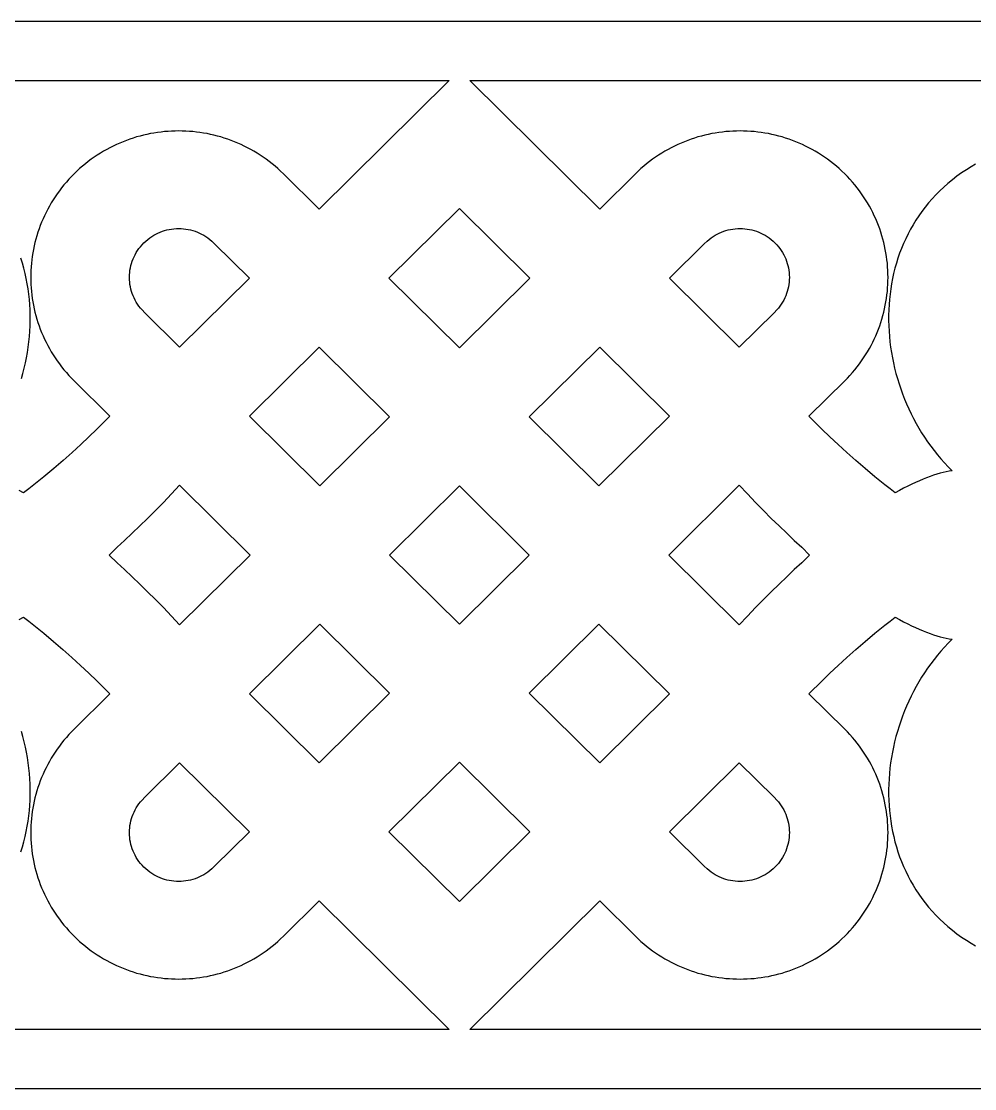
# Model space of a CAD drawing. Extents: x -370 to 370, y -45 to 45.
# Drawn here: x -36.9 to 43.4, y -45 to 45 of the extents above; entities that cross this region are included whole.
import ezdxf

# ---------------------------------------------------------------- set-up
doc = ezdxf.new("R2010")
doc.units = 0
doc.layers.add('LAYER_1', color=18, linetype='CONTINUOUS')

msp = doc.modelspace()

# ---------------------------------------------------------------- linework, layer by layer
at = {"layer": 'LAYER_1'}
for points in [[(-370, -45), (370, -45), (370, 45), (-370, 45)], [(5.943, 23.339), (0, 17.46), (-5.943, 23.339), (0, 29.216)], [(-23.457, 27.52), (-23.255, 27.505), (-23.055, 27.482), (-22.856, 27.448), (-22.661, 27.406), (-22.468, 27.354), (-22.277, 27.294), (-22.09, 27.223), (-21.907, 27.145), (-21.727, 27.057), (-21.551, 26.96), (-21.379, 26.854), (-21.209, 26.736), (-21.043, 26.609), (-20.88, 26.471), (-20.643, 26.249), (-17.703, 23.339), (-23.584, 17.519), (-26.524, 20.428), (-26.749, 20.662), (-26.889, 20.823), (-27.017, 20.988), (-27.135, 21.155), (-27.242, 21.327), (-27.341, 21.5), (-27.429, 21.678), (-27.51, 21.861), (-27.58, 22.046), (-27.642, 22.233), (-27.693, 22.426), (-27.737, 22.619), (-27.77, 22.815), (-27.794, 23.013), (-27.808, 23.213), (-27.813, 23.412), (-27.808, 23.612), (-27.794, 23.81), (-27.77, 24.009), (-27.737, 24.206), (-27.693, 24.399), (-27.642, 24.591), (-27.58, 24.778), (-27.51, 24.964), (-27.429, 25.146), (-27.341, 25.324), (-27.243, 25.498), (-27.135, 25.668), (-27.017, 25.836), (-26.889, 26), (-26.749, 26.162), (-26.596, 26.319), (-26.437, 26.471), (-26.274, 26.609), (-26.107, 26.736), (-25.939, 26.854), (-25.766, 26.96), (-25.59, 27.057), (-25.409, 27.145), (-25.227, 27.223), (-25.04, 27.294), (-24.849, 27.354), (-24.656, 27.406), (-24.459, 27.448), (-24.261, 27.482), (-24.061, 27.505), (-23.86, 27.52), (-23.659, 27.523)], [(23.86, 27.52), (24.061, 27.505), (24.261, 27.482), (24.459, 27.448), (24.656, 27.406), (24.849, 27.354), (25.04, 27.294), (25.227, 27.223), (25.409, 27.145), (25.59, 27.057), (25.766, 26.96), (25.939, 26.854), (26.107, 26.736), (26.274, 26.609), (26.437, 26.471), (26.596, 26.319), (26.749, 26.162), (26.889, 26), (27.017, 25.836), (27.135, 25.668), (27.243, 25.498), (27.341, 25.324), (27.429, 25.146), (27.51, 24.964), (27.58, 24.778), (27.642, 24.591), (27.693, 24.399), (27.737, 24.206), (27.77, 24.009), (27.794, 23.81), (27.808, 23.612), (27.813, 23.412), (27.808, 23.213), (27.794, 23.013), (27.77, 22.815), (27.737, 22.619), (27.693, 22.426), (27.642, 22.233), (27.58, 22.046), (27.51, 21.861), (27.429, 21.678), (27.341, 21.5), (27.242, 21.327), (27.135, 21.155), (27.017, 20.988), (26.889, 20.823), (26.749, 20.662), (26.524, 20.428), (23.584, 17.519), (17.703, 23.339), (20.643, 26.249), (20.88, 26.471), (21.043, 26.609), (21.209, 26.736), (21.379, 26.854), (21.551, 26.96), (21.727, 27.057), (21.907, 27.145), (22.09, 27.223), (22.277, 27.294), (22.468, 27.354), (22.661, 27.406), (22.856, 27.448), (23.055, 27.482), (23.255, 27.505), (23.457, 27.52), (23.659, 27.523)], [(-5.883, 11.64), (-11.764, 5.82), (-17.703, 11.699), (-11.824, 17.519)], [(17.703, 11.699), (11.764, 5.82), (5.883, 11.64), (11.824, 17.519)], [(-17.644, -0.001), (-23.584, -5.879), (-24.271, -5.148), (-24.95, -4.44), (-25.622, -3.755), (-26.285, -3.092), (-26.941, -2.451), (-27.588, -1.833), (-28.226, -1.236), (-28.856, -0.661), (-29.525, -0.001), (-28.856, 0.661), (-28.227, 1.236), (-27.588, 1.832), (-26.941, 2.451), (-26.286, 3.091), (-25.623, 3.754), (-24.951, 4.439), (-24.272, 5.147), (-23.586, 5.878), (-23.584, 5.879)], [(5.883, -0.001), (0, -5.82), (-5.883, -0.001), (0, 5.82)], [(23.586, 5.878), (24.272, 5.147), (24.951, 4.439), (25.623, 3.754), (26.286, 3.091), (26.941, 2.451), (27.588, 1.832), (28.227, 1.236), (28.856, 0.661), (29.525, -0.001), (28.856, -0.661), (28.226, -1.236), (27.588, -1.833), (26.941, -2.451), (26.285, -3.092), (25.622, -3.755), (24.95, -4.44), (24.271, -5.148), (23.584, -5.879), (17.644, -0.001), (23.584, 5.879)], [(-5.883, -11.641), (-11.824, -17.519), (-17.703, -11.699), (-11.764, -5.82)], [(17.703, -11.699), (11.824, -17.519), (5.883, -11.641), (11.764, -5.82)], [(-17.703, -23.339), (-20.643, -26.249), (-20.88, -26.471), (-21.043, -26.609), (-21.209, -26.736), (-21.379, -26.854), (-21.551, -26.96), (-21.727, -27.057), (-21.908, -27.145), (-22.09, -27.225), (-22.277, -27.294), (-22.468, -27.354), (-22.661, -27.406), (-22.856, -27.448), (-23.055, -27.482), (-23.255, -27.505), (-23.457, -27.52), (-23.659, -27.525), (-23.86, -27.52), (-24.061, -27.505), (-24.261, -27.482), (-24.459, -27.448), (-24.656, -27.406), (-24.849, -27.354), (-25.04, -27.294), (-25.227, -27.225), (-25.409, -27.145), (-25.59, -27.057), (-25.766, -26.96), (-25.939, -26.854), (-26.107, -26.736), (-26.274, -26.609), (-26.437, -26.471), (-26.596, -26.32), (-26.749, -26.162), (-26.89, -26), (-27.017, -25.836), (-27.135, -25.668), (-27.243, -25.498), (-27.341, -25.325), (-27.429, -25.146), (-27.51, -24.964), (-27.58, -24.778), (-27.642, -24.591), (-27.693, -24.399), (-27.737, -24.206), (-27.77, -24.009), (-27.794, -23.811), (-27.808, -23.612), (-27.813, -23.412), (-27.808, -23.213), (-27.794, -23.013), (-27.77, -22.815), (-27.737, -22.619), (-27.693, -22.425), (-27.642, -22.233), (-27.58, -22.046), (-27.51, -21.86), (-27.429, -21.678), (-27.341, -21.5), (-27.243, -21.327), (-27.135, -21.157), (-27.017, -20.988), (-26.89, -20.823), (-26.749, -20.662), (-26.524, -20.428), (-23.584, -17.519)], [(5.943, -23.339), (0, -29.216), (-5.943, -23.339), (0, -17.46)], [(26.524, -20.428), (26.749, -20.662), (26.89, -20.823), (27.017, -20.988), (27.135, -21.157), (27.243, -21.327), (27.341, -21.5), (27.429, -21.678), (27.51, -21.86), (27.58, -22.046), (27.642, -22.233), (27.693, -22.425), (27.737, -22.619), (27.77, -22.815), (27.794, -23.013), (27.808, -23.213), (27.813, -23.412), (27.808, -23.612), (27.794, -23.811), (27.77, -24.009), (27.737, -24.206), (27.693, -24.399), (27.642, -24.591), (27.58, -24.778), (27.51, -24.964), (27.429, -25.146), (27.341, -25.325), (27.243, -25.498), (27.135, -25.668), (27.017, -25.836), (26.89, -26), (26.749, -26.162), (26.596, -26.32), (26.437, -26.471), (26.274, -26.609), (26.107, -26.736), (25.939, -26.854), (25.766, -26.96), (25.59, -27.057), (25.409, -27.145), (25.227, -27.225), (25.04, -27.294), (24.849, -27.354), (24.656, -27.406), (24.459, -27.448), (24.261, -27.482), (24.061, -27.505), (23.86, -27.52), (23.659, -27.525), (23.457, -27.52), (23.255, -27.505), (23.055, -27.482), (22.856, -27.448), (22.661, -27.406), (22.468, -27.354), (22.277, -27.294), (22.09, -27.225), (21.908, -27.145), (21.727, -27.057), (21.551, -26.96), (21.379, -26.854), (21.209, -26.736), (21.043, -26.609), (20.88, -26.471), (20.643, -26.249), (17.703, -23.339), (23.584, -17.519)]]:
    msp.add_lwpolyline(points, close=True, dxfattribs=at)
for points in [[(-128.114, 40), (-0.869, 40), (-11.824, 29.157), (-14.837, 32.142), (-15.068, 32.364), (-15.303, 32.58), (-15.542, 32.788), (-15.785, 32.989), (-16.031, 33.183), (-16.282, 33.37), (-16.536, 33.55), (-16.794, 33.723), (-17.055, 33.889), (-17.319, 34.048), (-17.586, 34.2), (-17.857, 34.345), (-18.13, 34.482), (-18.405, 34.613), (-18.683, 34.737), (-18.964, 34.853), (-19.246, 34.963), (-19.531, 35.065), (-19.818, 35.16), (-20.106, 35.249), (-20.396, 35.33), (-20.688, 35.404), (-20.981, 35.471), (-21.275, 35.531), (-21.571, 35.584), (-21.867, 35.63), (-22.164, 35.669), (-22.462, 35.7), (-22.761, 35.725), (-23.06, 35.743), (-23.359, 35.753), (-23.658, 35.757), (-23.957, 35.753), (-24.256, 35.743), (-24.555, 35.725), (-24.854, 35.7), (-25.152, 35.669), (-25.449, 35.63), (-25.745, 35.584), (-26.041, 35.531), (-26.335, 35.471), (-26.628, 35.404), (-26.92, 35.33), (-27.21, 35.249), (-27.498, 35.16), (-27.785, 35.065), (-28.07, 34.963), (-28.352, 34.853), (-28.633, 34.737), (-28.911, 34.613), (-29.186, 34.482), (-29.459, 34.345), (-29.729, 34.2), (-29.997, 34.048), (-30.261, 33.889), (-30.522, 33.723), (-30.779, 33.55), (-31.034, 33.37), (-31.284, 33.183), (-31.531, 32.989), (-31.774, 32.788), (-32.013, 32.58), (-32.248, 32.364), (-32.478, 32.142), (-32.703, 31.914), (-32.921, 31.681), (-33.131, 31.445), (-33.334, 31.204), (-33.531, 30.96), (-33.72, 30.712), (-33.902, 30.46), (-34.076, 30.205), (-34.244, 29.947), (-34.405, 29.685), (-34.558, 29.421), (-34.704, 29.153), (-34.843, 28.883), (-34.975, 28.611), (-35.1, 28.335), (-35.218, 28.058), (-35.329, 27.778), (-35.432, 27.496), (-35.528, 27.213), (-35.618, 26.927), (-35.7, 26.64), (-35.775, 26.351), (-35.842, 26.061), (-35.903, 25.77), (-35.956, 25.478), (-36.003, 25.184), (-36.042, 24.89), (-36.074, 24.596), (-36.099, 24.3), (-36.117, 24.004), (-36.128, 23.708), (-36.131, 23.412), (-36.128, 23.116), (-36.117, 22.82), (-36.099, 22.524), (-36.074, 22.229), (-36.042, 21.934), (-36.003, 21.64), (-35.956, 21.347), (-35.903, 21.054), (-35.842, 20.763), (-35.775, 20.473), (-35.7, 20.184), (-35.618, 19.897), (-35.528, 19.612), (-35.432, 19.328), (-35.329, 19.046), (-35.218, 18.767), (-35.1, 18.489), (-34.975, 18.214), (-34.843, 17.941), (-34.704, 17.671), (-34.558, 17.404), (-34.405, 17.139), (-34.244, 16.878), (-34.076, 16.619), (-33.902, 16.364), (-33.72, 16.113), (-33.531, 15.865), (-33.334, 15.62), (-33.131, 15.38), (-32.921, 15.143), (-32.703, 14.911), (-32.478, 14.683), (-29.465, 11.699), (-30.558, 10.616), (-31.224, 9.975), (-31.922, 9.317), (-32.651, 8.648), (-33.411, 7.97), (-34.2, 7.286), (-35.019, 6.601), (-35.44, 6.259), (-35.867, 5.918), (-36.302, 5.578), (-36.743, 5.239), (-37.099, 5.438)], [(43.514, 32.969), (43.126, 32.733), (42.74, 32.489), (42.329, 32.216), (41.933, 31.932), (41.551, 31.638), (41.182, 31.335), (40.828, 31.023), (40.487, 30.702), (40.159, 30.373), (39.846, 30.035), (39.545, 29.689), (39.258, 29.335), (38.985, 28.974), (38.724, 28.606), (38.477, 28.232), (38.243, 27.85), (38.022, 27.463), (37.814, 27.069), (37.619, 26.67), (37.436, 26.266), (37.266, 25.857), (37.109, 25.443), (36.965, 25.024), (36.832, 24.602), (36.713, 24.176), (36.605, 23.746), (36.51, 23.313), (36.427, 22.877), (36.356, 22.438), (36.297, 21.998), (36.25, 21.555), (36.215, 21.11), (36.192, 20.664), (36.18, 20.217), (36.18, 19.769), (36.192, 19.321), (36.215, 18.872), (36.249, 18.423), (36.295, 17.975), (36.352, 17.527), (36.42, 17.081), (36.499, 16.635), (36.589, 16.192), (36.69, 15.75), (36.802, 15.31), (36.925, 14.873), (37.058, 14.438), (37.202, 14.007), (37.357, 13.579), (37.522, 13.154), (37.698, 12.734), (37.883, 12.318), (38.079, 11.906), (38.286, 11.499), (38.502, 11.097), (38.728, 10.701), (38.964, 10.311), (39.21, 9.926), (39.466, 9.548), (39.732, 9.177), (40.007, 8.812), (40.291, 8.455), (40.586, 8.105), (40.889, 7.763), (41.202, 7.429), (41.524, 7.104), (41.286, 7.068), (41.039, 7.021), (40.784, 6.963), (40.521, 6.895), (40.249, 6.817), (39.969, 6.728), (39.681, 6.628), (39.385, 6.518), (39.081, 6.396), (38.77, 6.264), (38.45, 6.121), (38.124, 5.967), (37.79, 5.802), (37.448, 5.625), (37.099, 5.438), (36.743, 5.239), (36.302, 5.578), (35.867, 5.918), (35.44, 6.259), (35.019, 6.601), (34.2, 7.286), (33.411, 7.97), (32.651, 8.648), (31.922, 9.317), (31.224, 9.975), (30.558, 10.616), (29.465, 11.699), (32.478, 14.683), (32.703, 14.911), (32.921, 15.143), (33.131, 15.38), (33.334, 15.62), (33.531, 15.865), (33.72, 16.113), (33.902, 16.364), (34.076, 16.619), (34.244, 16.878), (34.405, 17.139), (34.558, 17.404), (34.704, 17.671), (34.843, 17.941), (34.975, 18.214), (35.1, 18.489), (35.218, 18.767), (35.329, 19.046), (35.432, 19.328), (35.528, 19.612), (35.618, 19.897), (35.7, 20.184), (35.775, 20.473), (35.842, 20.763), (35.903, 21.054), (35.956, 21.347), (36.003, 21.64), (36.042, 21.934), (36.074, 22.229), (36.099, 22.524), (36.117, 22.82), (36.128, 23.116), (36.131, 23.412), (36.128, 23.708), (36.117, 24.004), (36.099, 24.3), (36.074, 24.596), (36.042, 24.89), (36.003, 25.184), (35.956, 25.478), (35.903, 25.77), (35.842, 26.061), (35.775, 26.351), (35.7, 26.64), (35.618, 26.927), (35.528, 27.213), (35.432, 27.496), (35.329, 27.778), (35.218, 28.058), (35.1, 28.335), (34.975, 28.611), (34.843, 28.883), (34.704, 29.153), (34.558, 29.421), (34.405, 29.685), (34.244, 29.947), (34.076, 30.205), (33.902, 30.46), (33.72, 30.712), (33.531, 30.96), (33.334, 31.204), (33.131, 31.445), (32.921, 31.681), (32.703, 31.914), (32.478, 32.142), (32.248, 32.364), (32.013, 32.58), (31.774, 32.788), (31.531, 32.989), (31.284, 33.183), (31.034, 33.37), (30.779, 33.55), (30.522, 33.723), (30.261, 33.889), (29.997, 34.048), (29.729, 34.2), (29.459, 34.345), (29.186, 34.482), (28.911, 34.613), (28.633, 34.737), (28.352, 34.853), (28.07, 34.963), (27.785, 35.065), (27.498, 35.16), (27.21, 35.249), (26.92, 35.33), (26.628, 35.404), (26.335, 35.471), (26.041, 35.531), (25.745, 35.584), (25.449, 35.63), (25.152, 35.669), (24.854, 35.7), (24.555, 35.725), (24.256, 35.743), (23.957, 35.753), (23.658, 35.757), (23.359, 35.753), (23.06, 35.743), (22.761, 35.725), (22.462, 35.7), (22.164, 35.669), (21.867, 35.63), (21.571, 35.584), (21.275, 35.531), (20.981, 35.471), (20.688, 35.404), (20.396, 35.33), (20.106, 35.249), (19.818, 35.16), (19.531, 35.065), (19.246, 34.963), (18.964, 34.853), (18.683, 34.737), (18.405, 34.613), (18.13, 34.482), (17.857, 34.345), (17.586, 34.2), (17.319, 34.048), (17.055, 33.889), (16.794, 33.723), (16.536, 33.55), (16.282, 33.37), (16.031, 33.183), (15.785, 32.989), (15.542, 32.788), (15.303, 32.58), (15.068, 32.364), (14.837, 32.142), (11.824, 29.157), (0.869, 40), (128.114, 40)], [(-36.925, 14.873), (-36.802, 15.31), (-36.69, 15.75), (-36.589, 16.192), (-36.499, 16.635), (-36.42, 17.081), (-36.352, 17.527), (-36.295, 17.975), (-36.249, 18.423), (-36.215, 18.872), (-36.192, 19.321), (-36.18, 19.769), (-36.18, 20.217), (-36.192, 20.664), (-36.215, 21.11), (-36.25, 21.555), (-36.297, 21.998), (-36.356, 22.438), (-36.427, 22.877), (-36.51, 23.313), (-36.605, 23.746), (-36.713, 24.176), (-36.832, 24.602), (-36.965, 25.024)], [(-37.099, -5.438), (-36.743, -5.24), (-36.302, -5.577), (-35.868, -5.917), (-35.442, -6.258), (-35.022, -6.599), (-34.204, -7.284), (-33.415, -7.966), (-32.656, -8.643), (-31.928, -9.312), (-31.231, -9.969), (-30.565, -10.61), (-29.465, -11.699), (-32.478, -14.683), (-32.703, -14.911), (-32.921, -15.143), (-33.131, -15.38), (-33.334, -15.62), (-33.531, -15.865), (-33.72, -16.113), (-33.902, -16.364), (-34.076, -16.619), (-34.244, -16.878), (-34.405, -17.139), (-34.558, -17.404), (-34.704, -17.671), (-34.843, -17.941), (-34.975, -18.214), (-35.1, -18.489), (-35.218, -18.767), (-35.329, -19.046), (-35.432, -19.328), (-35.528, -19.612), (-35.618, -19.897), (-35.7, -20.184), (-35.775, -20.473), (-35.842, -20.763), (-35.903, -21.054), (-35.956, -21.347), (-36.003, -21.64), (-36.042, -21.934), (-36.074, -22.229), (-36.099, -22.524), (-36.117, -22.82), (-36.128, -23.116), (-36.131, -23.412), (-36.128, -23.708), (-36.117, -24.004), (-36.099, -24.3), (-36.074, -24.596), (-36.042, -24.89), (-36.003, -25.185), (-35.956, -25.478), (-35.903, -25.77), (-35.842, -26.061), (-35.775, -26.351), (-35.7, -26.64), (-35.618, -26.927), (-35.528, -27.213), (-35.432, -27.496), (-35.329, -27.778), (-35.218, -28.058), (-35.1, -28.335), (-34.975, -28.611), (-34.843, -28.883), (-34.704, -29.154), (-34.558, -29.421), (-34.405, -29.685), (-34.244, -29.947), (-34.076, -30.205), (-33.902, -30.46), (-33.72, -30.712), (-33.531, -30.96), (-33.334, -31.204), (-33.131, -31.445), (-32.921, -31.681), (-32.703, -31.914), (-32.478, -32.142), (-32.248, -32.364), (-32.013, -32.58), (-31.774, -32.788), (-31.531, -32.989), (-31.284, -33.183), (-31.034, -33.37), (-30.779, -33.55), (-30.522, -33.723), (-30.261, -33.889), (-29.997, -34.048), (-29.729, -34.2), (-29.459, -34.345), (-29.186, -34.482), (-28.911, -34.613), (-28.633, -34.737), (-28.352, -34.853), (-28.07, -34.963), (-27.785, -35.065), (-27.498, -35.16), (-27.21, -35.249), (-26.92, -35.33), (-26.628, -35.404), (-26.335, -35.471), (-26.041, -35.531), (-25.745, -35.584), (-25.449, -35.63), (-25.152, -35.669), (-24.854, -35.7), (-24.555, -35.725), (-24.256, -35.743), (-23.957, -35.753), (-23.658, -35.757), (-23.359, -35.753), (-23.06, -35.743), (-22.761, -35.725), (-22.462, -35.7), (-22.164, -35.669), (-21.867, -35.63), (-21.571, -35.584), (-21.275, -35.531), (-20.981, -35.471), (-20.688, -35.404), (-20.396, -35.33), (-20.106, -35.249), (-19.818, -35.16), (-19.531, -35.065), (-19.246, -34.963), (-18.964, -34.853), (-18.683, -34.737), (-18.405, -34.613), (-18.13, -34.482), (-17.857, -34.345), (-17.586, -34.2), (-17.319, -34.048), (-17.055, -33.889), (-16.794, -33.723), (-16.536, -33.55), (-16.282, -33.37), (-16.031, -33.183), (-15.785, -32.989), (-15.542, -32.788), (-15.303, -32.58), (-15.068, -32.364), (-14.837, -32.142), (-11.824, -29.158), (-0.869, -40), (-128.116, -40)], [(128.116, -40), (0.869, -40), (11.824, -29.158), (14.837, -32.142), (15.068, -32.364), (15.303, -32.58), (15.542, -32.788), (15.785, -32.989), (16.031, -33.183), (16.282, -33.37), (16.536, -33.55), (16.794, -33.723), (17.055, -33.889), (17.319, -34.048), (17.586, -34.2), (17.857, -34.345), (18.13, -34.482), (18.405, -34.613), (18.683, -34.737), (18.964, -34.853), (19.246, -34.963), (19.531, -35.065), (19.818, -35.16), (20.106, -35.249), (20.396, -35.33), (20.688, -35.404), (20.981, -35.471), (21.275, -35.531), (21.571, -35.584), (21.867, -35.63), (22.164, -35.669), (22.462, -35.7), (22.761, -35.725), (23.06, -35.743), (23.359, -35.753), (23.658, -35.757), (23.957, -35.753), (24.256, -35.743), (24.555, -35.725), (24.854, -35.7), (25.152, -35.669), (25.449, -35.63), (25.745, -35.584), (26.041, -35.531), (26.335, -35.471), (26.628, -35.404), (26.92, -35.33), (27.21, -35.249), (27.498, -35.16), (27.785, -35.065), (28.07, -34.963), (28.352, -34.853), (28.633, -34.737), (28.911, -34.613), (29.186, -34.482), (29.459, -34.345), (29.729, -34.2), (29.997, -34.048), (30.261, -33.889), (30.522, -33.723), (30.779, -33.55), (31.034, -33.37), (31.284, -33.183), (31.531, -32.989), (31.774, -32.788), (32.013, -32.58), (32.248, -32.364), (32.478, -32.142), (32.703, -31.914), (32.921, -31.681), (33.131, -31.445), (33.334, -31.204), (33.531, -30.96), (33.72, -30.712), (33.902, -30.46), (34.076, -30.205), (34.244, -29.947), (34.405, -29.685), (34.558, -29.421), (34.704, -29.154), (34.843, -28.883), (34.975, -28.611), (35.1, -28.335), (35.218, -28.058), (35.329, -27.778), (35.432, -27.496), (35.528, -27.213), (35.618, -26.927), (35.7, -26.64), (35.775, -26.351), (35.842, -26.061), (35.903, -25.77), (35.956, -25.478), (36.003, -25.185), (36.042, -24.89), (36.074, -24.596), (36.099, -24.3), (36.117, -24.004), (36.128, -23.708), (36.131, -23.412), (36.128, -23.116), (36.117, -22.82), (36.099, -22.524), (36.074, -22.229), (36.042, -21.934), (36.003, -21.64), (35.956, -21.347), (35.903, -21.054), (35.842, -20.763), (35.775, -20.473), (35.7, -20.184), (35.618, -19.897), (35.528, -19.612), (35.432, -19.328), (35.329, -19.046), (35.218, -18.767), (35.1, -18.489), (34.975, -18.214), (34.843, -17.941), (34.704, -17.671), (34.558, -17.404), (34.405, -17.139), (34.244, -16.878), (34.076, -16.619), (33.902, -16.364), (33.72, -16.113), (33.531, -15.865), (33.334, -15.62), (33.131, -15.38), (32.921, -15.143), (32.703, -14.911), (32.478, -14.683), (29.465, -11.699), (30.565, -10.61), (31.231, -9.969), (31.928, -9.312), (32.656, -8.643), (33.415, -7.966), (34.204, -7.284), (35.022, -6.599), (35.442, -6.258), (35.868, -5.917), (36.302, -5.577), (36.743, -5.24), (37.099, -5.438), (37.448, -5.626), (37.789, -5.802), (38.123, -5.967), (38.45, -6.121), (38.769, -6.264), (39.081, -6.396), (39.384, -6.517), (39.68, -6.628), (39.968, -6.727), (40.248, -6.817), (40.52, -6.895), (40.783, -6.963), (41.039, -7.02), (41.286, -7.067), (41.524, -7.104), (41.202, -7.429), (40.889, -7.763), (40.586, -8.105), (40.291, -8.455), (40.007, -8.812), (39.732, -9.177), (39.466, -9.548), (39.21, -9.926), (38.964, -10.311), (38.728, -10.701), (38.502, -11.097), (38.286, -11.499), (38.079, -11.906), (37.883, -12.318), (37.698, -12.734), (37.522, -13.154), (37.357, -13.579), (37.203, -14.007), (37.058, -14.438), (36.925, -14.873), (36.802, -15.31), (36.69, -15.75), (36.589, -16.192), (36.499, -16.635), (36.42, -17.081), (36.352, -17.527), (36.295, -17.975), (36.249, -18.423), (36.215, -18.872), (36.192, -19.321), (36.18, -19.769), (36.18, -20.217), (36.192, -20.664), (36.215, -21.11), (36.251, -21.555), (36.298, -21.998), (36.356, -22.438), (36.427, -22.877), (36.51, -23.313), (36.606, -23.746), (36.713, -24.176), (36.833, -24.602), (36.965, -25.024), (37.11, -25.443), (37.267, -25.857), (37.437, -26.266), (37.619, -26.67), (37.814, -27.069), (38.022, -27.463), (38.243, -27.85), (38.478, -28.232), (38.725, -28.606), (38.985, -28.974), (39.259, -29.335), (39.545, -29.689), (39.846, -30.035), (40.16, -30.373), (40.487, -30.702), (40.828, -31.023), (41.182, -31.335), (41.551, -31.638), (41.933, -31.932), (42.329, -32.216), (42.74, -32.489), (43.126, -32.733), (43.514, -32.969)], [(-36.965, -25.024), (-36.833, -24.602), (-36.713, -24.176), (-36.606, -23.746), (-36.51, -23.313), (-36.427, -22.877), (-36.356, -22.438), (-36.298, -21.998), (-36.251, -21.555), (-36.215, -21.11), (-36.192, -20.664), (-36.18, -20.217), (-36.18, -19.769), (-36.192, -19.321), (-36.215, -18.872), (-36.249, -18.423), (-36.295, -17.975), (-36.352, -17.527), (-36.42, -17.081), (-36.499, -16.635), (-36.589, -16.192), (-36.69, -15.75), (-36.802, -15.31), (-36.925, -14.873)]]:
    msp.add_lwpolyline(points, dxfattribs=at)

doc.saveas('drawing.dxf')
